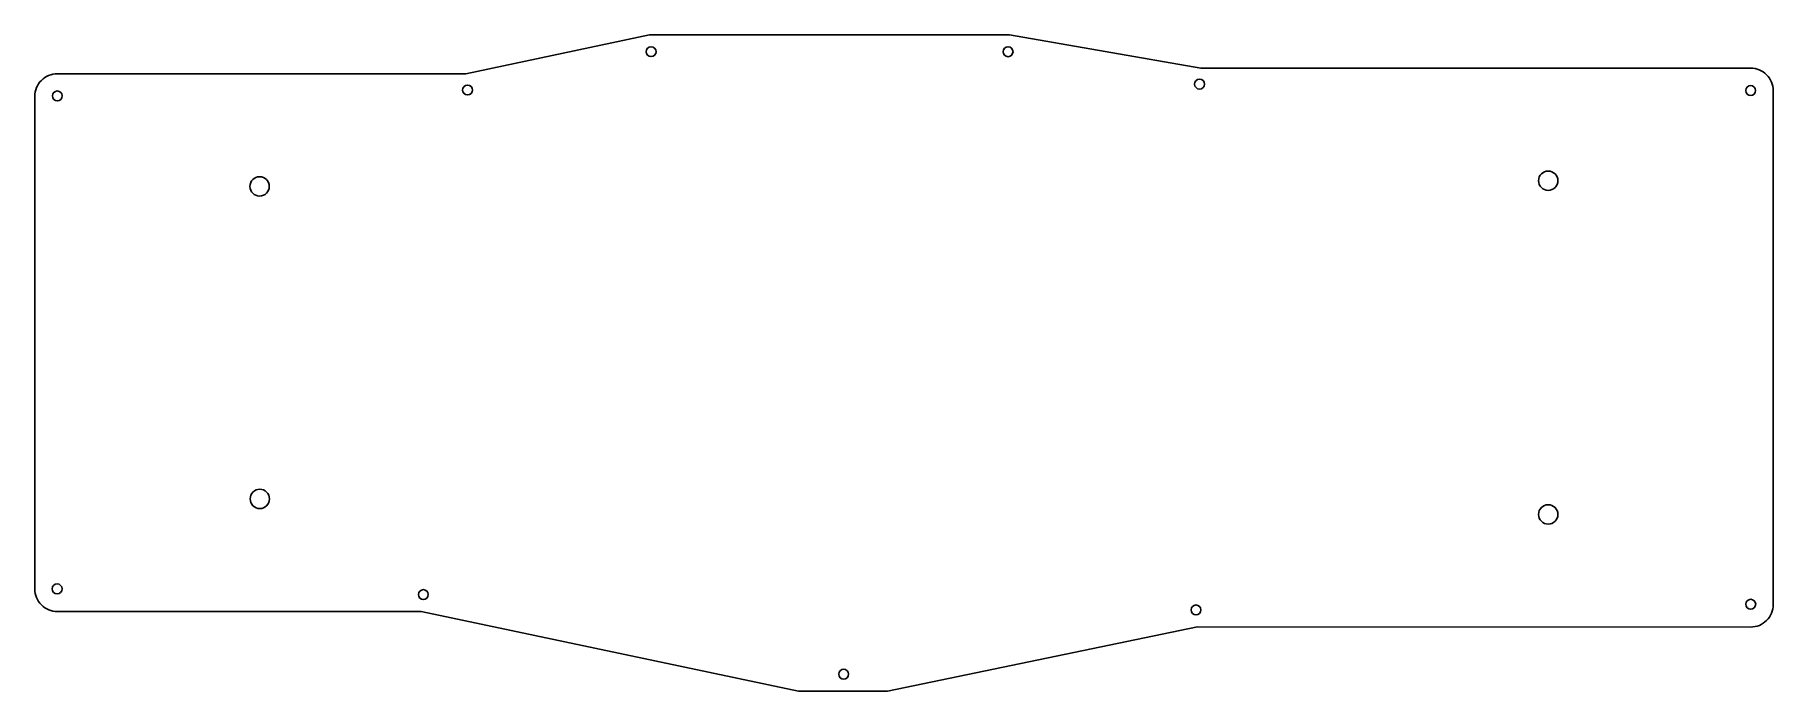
# Model space of a CAD drawing. Extents: x 7 to 394, y -192 to -46.
import ezdxf

# ---------------------------------------------------------------- set-up
doc = ezdxf.new("R2010")
doc.units = 0
doc.layers.add('Pcb_b726', color=7, linetype='CONTINUOUS')

msp = doc.modelspace()

# ---------------------------------------------------------------- linework, layer by layer
at = {"layer": 'Pcb_b726'}
for p, q in [((143.904, -45.974), (103.101, -54.6329)), ((143.904, -45.974, -1.6), (103.101, -54.6329, -1.6)), ((143.904, -45.974), (103.101, -54.6329)), ((143.904, -45.974, -1.6), (103.101, -54.6329, -1.6)), ((143.904, -45.974), (143.904, -45.974, -1.6)), ((143.904, -45.974), (143.904, -45.974, -1.6)), ((223.906, -45.9765), (143.904, -45.974)), ((223.906, -45.9765, -1.6), (143.904, -45.974, -1.6)), ((223.906, -45.9765), (143.904, -45.974)), ((223.906, -45.9765, -1.6), (143.904, -45.974, -1.6)), ((223.906, -45.9765), (223.906, -45.9765, -1.6)), ((223.906, -45.9765), (223.906, -45.9765, -1.6)), ((266.466, -53.3806), (223.906, -45.9765)), ((266.466, -53.3806, -1.6), (223.906, -45.9765, -1.6)), ((266.466, -53.3806), (223.906, -45.9765)), ((266.466, -53.3806, -1.6), (223.906, -45.9765, -1.6)), ((145.377, -49.7281), (145.377, -49.7281, -1.6)), ((145.377, -49.7281), (145.377, -49.7281, -1.6)), ((224.709, -49.7383), (224.709, -49.7383, -1.6)), ((224.709, -49.7383), (224.709, -49.7383, -1.6)), ((266.466, -53.3806), (266.466, -53.3806, -1.6)), ((266.466, -53.3806), (266.466, -53.3806, -1.6)), ((388.637, -53.3832), (266.466, -53.3806)), ((388.637, -53.3832, -1.6), (266.466, -53.3806, -1.6)), ((388.637, -53.3832), (266.466, -53.3806)), ((388.637, -53.3832, -1.6), (266.466, -53.3806, -1.6)), ((388.637, -53.3832), (388.637, -53.3832, -1.6)), ((388.637, -53.3832), (388.637, -53.3832, -1.6)), ((12.3012, -54.6278), (12.3012, -54.6278, -1.6)), ((12.3012, -54.6278), (12.3012, -54.6278, -1.6)), ((103.101, -54.6329), (12.3012, -54.6278)), ((103.101, -54.6329, -1.6), (12.3012, -54.6278, -1.6)), ((103.101, -54.6329), (12.3012, -54.6278)), ((103.101, -54.6329, -1.6), (12.3012, -54.6278, -1.6)), ((103.101, -54.6329), (103.101, -54.6329, -1.6)), ((103.101, -54.6329), (103.101, -54.6329, -1.6)), ((267.246, -56.9417), (267.246, -56.9417, -1.6)), ((267.246, -56.9417), (267.246, -56.9417, -1.6)), ((7.3025, -59.632), (7.3025, -59.632, -1.6)), ((7.3025, -59.632), (7.3071, -169.078)), ((7.3025, -59.632, -1.6), (7.3071, -169.078, -1.6)), ((7.3025, -59.632), (7.3025, -59.632, -1.6)), ((7.3025, -59.632), (7.3071, -169.078)), ((7.3025, -59.632, -1.6), (7.3071, -169.078, -1.6)), ((13.4088, -59.5554), (13.4088, -59.5554, -1.6)), ((13.4088, -59.5554), (13.4088, -59.5554, -1.6)), ((104.575, -58.2473), (104.575, -58.2473, -1.6)), ((104.575, -58.2473), (104.575, -58.2473, -1.6)), ((389.723, -58.354), (389.723, -58.354, -1.6)), ((389.723, -58.354), (389.723, -58.354, -1.6)), ((393.642, -58.3819), (393.642, -58.3819, -1.6)), ((393.642, -58.3819), (393.642, -58.3819, -1.6)), ((393.642, -58.3819), (393.647, -172.534)), ((393.642, -58.3819, -1.6), (393.647, -172.534, -1.6)), ((393.642, -58.3819), (393.647, -172.534)), ((393.642, -58.3819, -1.6), (393.647, -172.534, -1.6)), ((59.4194, -79.6493), (59.4194, -79.6493, -1.6)), ((59.4194, -79.6493), (59.4194, -79.6493, -1.6)), ((345.792, -78.3895), (345.792, -78.3895, -1.6)), ((345.792, -78.3895), (345.792, -78.3895, -1.6)), ((59.4676, -149.062), (59.4676, -149.062, -1.6)), ((59.4676, -149.062), (59.4676, -149.062, -1.6)), ((345.792, -152.517), (345.792, -152.517, -1.6)), ((345.792, -152.517), (345.792, -152.517, -1.6)), ((7.3071, -169.078), (7.3071, -169.078, -1.6)), ((7.3071, -169.078), (7.3071, -169.078, -1.6)), ((13.3733, -169.052), (13.3733, -169.052, -1.6)), ((13.3733, -169.052), (13.3733, -169.052, -1.6)), ((94.765, -170.32), (94.765, -170.32, -1.6)), ((94.765, -170.32), (94.765, -170.32, -1.6)), ((266.474, -173.731), (266.474, -173.731, -1.6)), ((266.474, -173.731), (266.474, -173.731, -1.6)), ((389.745, -172.466), (389.745, -172.466, -1.6)), ((389.745, -172.466), (389.745, -172.466, -1.6)), ((393.647, -172.534), (393.647, -172.534, -1.6)), ((393.647, -172.534), (393.647, -172.534, -1.6)), ((12.3114, -174.076), (93.1901, -174.051)), ((12.3114, -174.076, -1.6), (93.1901, -174.051, -1.6)), ((12.3114, -174.076), (93.1901, -174.051)), ((12.3114, -174.076, -1.6), (93.1901, -174.051, -1.6)), ((12.3114, -174.076), (12.3114, -174.076, -1.6)), ((12.3114, -174.076), (12.3114, -174.076, -1.6)), ((93.1901, -174.051), (93.1901, -174.051, -1.6)), ((177.008, -191.785), (93.1901, -174.051)), ((177.008, -191.785, -1.6), (93.1901, -174.051, -1.6)), ((93.1901, -174.051), (93.1901, -174.051, -1.6)), ((177.008, -191.785), (93.1901, -174.051)), ((177.008, -191.785, -1.6), (93.1901, -174.051, -1.6)), ((265.73, -177.51), (196.781, -191.788)), ((265.73, -177.51, -1.6), (196.781, -191.788, -1.6)), ((265.73, -177.51), (196.781, -191.788)), ((265.73, -177.51, -1.6), (196.781, -191.788, -1.6)), ((265.73, -177.51), (265.73, -177.51, -1.6)), ((265.73, -177.51), (388.648, -177.538)), ((265.73, -177.51, -1.6), (388.648, -177.538, -1.6)), ((265.73, -177.51), (265.73, -177.51, -1.6)), ((265.73, -177.51), (388.648, -177.538)), ((265.73, -177.51, -1.6), (388.648, -177.538, -1.6)), ((388.648, -177.538), (388.648, -177.538, -1.6)), ((388.648, -177.538), (388.648, -177.538, -1.6)), ((188.161, -188.008), (188.161, -188.008, -1.6)), ((188.161, -188.008), (188.161, -188.008, -1.6)), ((177.008, -191.785), (177.008, -191.785, -1.6)), ((177.008, -191.785), (196.781, -191.788)), ((177.008, -191.785, -1.6), (196.781, -191.788, -1.6)), ((177.008, -191.785), (177.008, -191.785, -1.6)), ((177.008, -191.785), (196.781, -191.788)), ((177.008, -191.785, -1.6), (196.781, -191.788, -1.6)), ((196.781, -191.788), (196.781, -191.788, -1.6)), ((196.781, -191.788), (196.781, -191.788, -1.6))]:
    msp.add_line(p, q, dxfattribs=at)
for centre, radius in [((144.277, -49.7281), 1.1), ((144.277, -49.7281), 1.1), ((144.277, -49.7281), 1.1), ((144.277, -49.7281), 1.1), ((223.609, -49.7383), 1.1), ((223.609, -49.7383), 1.1), ((223.609, -49.7383), 1.1), ((223.609, -49.7383), 1.1), ((103.475, -58.2473), 1.1), ((103.475, -58.2473), 1.1), ((103.475, -58.2473), 1.1), ((103.475, -58.2473), 1.1), ((266.146, -56.9417), 1.1), ((266.146, -56.9417), 1.1), ((266.146, -56.9417), 1.1), ((266.146, -56.9417), 1.1), ((388.623, -58.354), 1.1), ((388.623, -58.354), 1.1), ((388.623, -58.354), 1.1), ((388.623, -58.354), 1.1), ((12.3088, -59.5554), 1.1), ((12.3088, -59.5554), 1.1), ((12.3088, -59.5554), 1.1), ((12.3088, -59.5554), 1.1), ((343.642, -78.3895), 2.15), ((343.642, -78.3895), 2.15), ((343.642, -78.3895), 2.15), ((343.642, -78.3895), 2.15), ((57.2694, -79.6493), 2.15), ((57.2694, -79.6493), 2.15), ((57.2694, -79.6493), 2.15), ((57.2694, -79.6493), 2.15), ((57.3176, -149.062), 2.15), ((57.3176, -149.062), 2.15), ((57.3176, -149.062), 2.15), ((57.3176, -149.062), 2.15), ((343.642, -152.517), 2.15), ((343.642, -152.517), 2.15), ((343.642, -152.517), 2.15), ((343.642, -152.517), 2.15), ((12.2733, -169.052), 1.1), ((12.2733, -169.052), 1.1), ((12.2733, -169.052), 1.1), ((12.2733, -169.052), 1.1), ((93.665, -170.32), 1.1), ((93.665, -170.32), 1.1), ((93.665, -170.32), 1.1), ((93.665, -170.32), 1.1), ((265.374, -173.731), 1.1), ((265.374, -173.731), 1.1), ((265.374, -173.731), 1.1), ((265.374, -173.731), 1.1), ((388.645, -172.466), 1.1), ((388.645, -172.466), 1.1), ((388.645, -172.466), 1.1), ((388.645, -172.466), 1.1), ((187.061, -188.008), 1.1), ((187.061, -188.008), 1.1), ((187.061, -188.008), 1.1), ((187.061, -188.008), 1.1)]:
    msp.add_circle(centre, radius, dxfattribs=at)
for centre, start, end in [((388.64, -58.3844), 0.029087, 90.0342), ((388.64, -58.3844, -1.6), 0.029087, 90.0342), ((388.64, -58.3844), 0.029087, 90.0342), ((388.64, -58.3844, -1.6), 0.029087, 90.0342), ((12.3038, -59.629), 90.0291, -179.966), ((12.3038, -59.629, -1.6), 90.0291, -179.966), ((12.3038, -59.629), 90.0291, -179.966), ((12.3038, -59.629, -1.6), 90.0291, -179.966), ((12.3084, -169.075), -179.971, -89.9658), ((12.3084, -169.075, -1.6), -179.971, -89.9658), ((12.3084, -169.075), -179.971, -89.9658), ((12.3084, -169.075, -1.6), -179.971, -89.9658), ((388.645, -172.537), -89.9709, 0.034175), ((388.645, -172.537, -1.6), -89.9709, 0.034175), ((388.645, -172.537), -89.9709, 0.034175), ((388.645, -172.537, -1.6), -89.9709, 0.034175)]:
    msp.add_arc(centre, 5.0013, start, end, dxfattribs=at)

doc.saveas('drawing.dxf')
